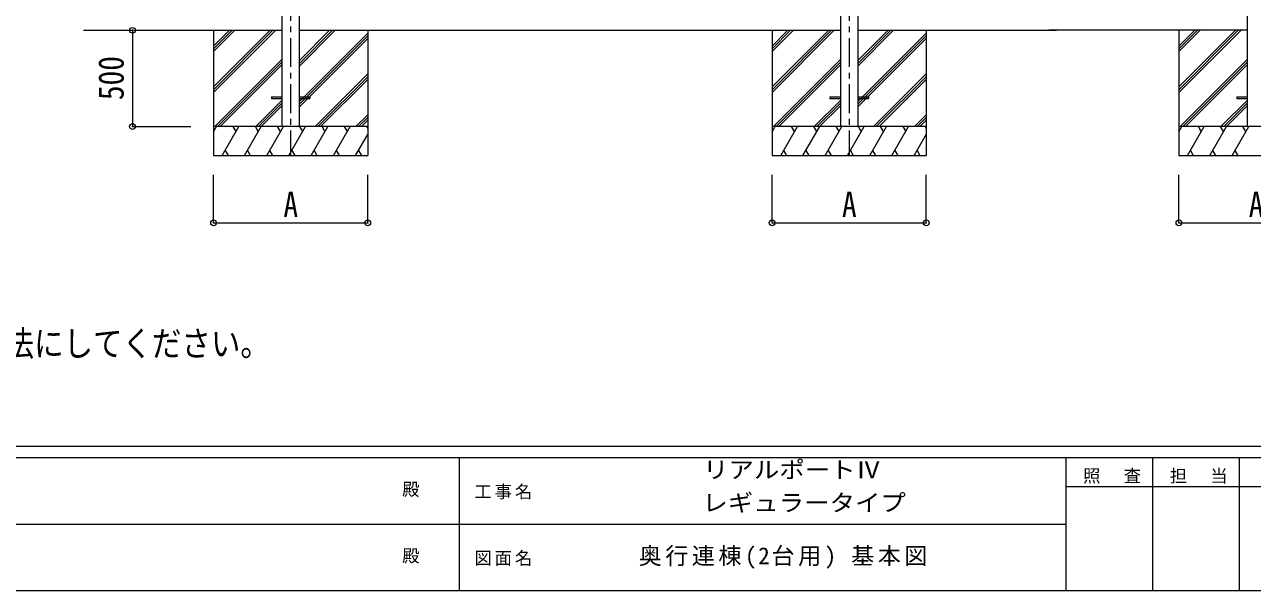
# Model space of a CAD drawing. Units: millimetres, scale not verified. Extents: x -8385 to 8479, y -5853 to 5787.
# Drawn here: x -2659 to 3717, y -5853 to -2913 of the extents above; entities that cross this region are included whole.
import ezdxf
from ezdxf.enums import TextEntityAlignment as Align

# ---------------------------------------------------------------- set-up
doc = ezdxf.new("R2010")
doc.units = ezdxf.units.MM
doc.header["$LTSCALE"] = 30
doc.header["$PDMODE"] = 32
doc.header["$PDSIZE"] = 30
doc.linetypes.add('CHAIN1', pattern=[8, 5, -1, 1, -1])
for name, color, linetype, lineweight in [('0-0_0', 7, 'Continuous', 9), ('0-1_本体', 4, 'Continuous', 9), ('0-3_ELV2', 4, 'Continuous', 9), ('0-6_OTH_LINE', 7, 'Continuous', 9), ('0-8_PARTS2', 5, 'Continuous', 9), ('0-A_寸法', 7, 'Continuous', 9), ('F-0_240', 7, 'Continuous', 9)]:
    doc.layers.add(name, color=color, linetype=linetype, lineweight=lineweight)
doc.styles.add('ＭＳ ゴシック', font='')
doc.styles.get('ＭＳ ゴシック').set_extended_font_data('MS Gothic')

msp = doc.modelspace()

# ---------------------------------------------------------------- linework, layer by layer
at = {"layer": '0-0_0'}
for p, q in [((-2352.93, -2943.49), (-1322.13, -2943.49)), ((-1676.93, -3237.66), (-1382.75, -2943.49)), ((-1676.93, -3251.81), (-1368.61, -2943.49)), ((-1676.93, -3265.95), (-1354.47, -2943.49)), ((-1676.93, -3053.82), (-1566.6, -2943.49)), ((-1676.93, -3039.68), (-1580.74, -2943.49)), ((-1676.93, -3025.53), (-1594.88, -2943.49)), ((-1231.73, -2943.49), (1577.87, -2943.49)), ((-1231.73, -3129.12), (-1046.1, -2943.49)), ((-1231.73, -3114.98), (-1060.24, -2943.49)), ((-1231.73, -3100.83), (-1074.38, -2943.49)), ((-1231.73, -3312.96), (-876.93, -2958.17)), ((-1231.73, -3327.11), (-876.93, -2972.31)), ((-1229.47, -3338.99), (-876.93, -2986.45)), ((-876.93, -2943.49), (-876.93, -3593.49)), ((1223.07, -3237.66), (1517.25, -2943.49)), ((1223.07, -3251.81), (1531.39, -2943.49)), ((1223.07, -3265.95), (1545.53, -2943.49)), ((1223.07, -3053.82), (1333.4, -2943.49)), ((1223.07, -3039.68), (1319.26, -2943.49)), ((1223.07, -3025.53), (1305.12, -2943.49)), ((1668.27, -2943.49), (2699.07, -2943.49)), ((1668.27, -3129.12), (1853.9, -2943.49)), ((1668.27, -3114.98), (1839.76, -2943.49)), ((1668.27, -3100.83), (1825.62, -2943.49)), ((1668.27, -3312.96), (2023.07, -2958.17)), ((1668.27, -3327.11), (2023.07, -2972.31)), ((1670.53, -3338.99), (2023.07, -2986.45)), ((2023.07, -2943.49), (2023.07, -3593.49)), ((3689.87, -2943.49), (2659.07, -2943.49)), ((3335.07, -3237.66), (3629.25, -2943.49)), ((3335.07, -3251.81), (3643.39, -2943.49)), ((3335.07, -3265.95), (3657.53, -2943.49)), ((3335.07, -3053.82), (3445.4, -2943.49)), ((3335.07, -3039.68), (3431.26, -2943.49)), ((3335.07, -3025.53), (3417.12, -2943.49)), ((-1670.62, -3443.49), (-1322.13, -3095)), ((-1656.48, -3443.49), (-1322.13, -3109.14)), ((-1642.34, -3443.49), (-1322.13, -3123.28)), ((1229.38, -3443.49), (1577.87, -3095)), ((1243.52, -3443.49), (1577.87, -3109.14)), ((1257.66, -3443.49), (1577.87, -3123.28)), ((3341.38, -3443.49), (3689.87, -3095)), ((3355.52, -3443.49), (3689.87, -3109.14)), ((3369.66, -3443.49), (3689.87, -3123.28)), ((-1150.12, -3443.49), (-876.93, -3170.3)), ((-1135.98, -3443.49), (-876.93, -3184.44)), ((1749.88, -3443.49), (2023.07, -3170.3)), ((1764.02, -3443.49), (2023.07, -3184.44)), ((-1121.84, -3443.49), (-876.93, -3198.58)), ((1778.16, -3443.49), (2023.07, -3198.58)), ((-1458.49, -3443.49), (-1322.13, -3307.13)), ((1441.51, -3443.49), (1577.87, -3307.13)), ((3553.51, -3443.49), (3689.87, -3307.13)), ((-1444.35, -3443.49), (-1322.13, -3321.27)), ((-1430.2, -3443.49), (-1322.13, -3335.41)), ((1455.65, -3443.49), (1577.87, -3321.27)), ((1469.8, -3443.49), (1577.87, -3335.41)), ((3567.65, -3443.49), (3689.87, -3321.27)), ((3581.8, -3443.49), (3689.87, -3335.41)), ((-937.99, -3443.49), (-876.93, -3382.43)), ((-923.85, -3443.49), (-876.93, -3396.57)), ((-909.7, -3443.49), (-876.93, -3410.71)), ((1962.01, -3443.49), (2023.07, -3382.43)), ((1976.15, -3443.49), (2023.07, -3396.57)), ((1990.3, -3443.49), (2023.07, -3410.71)), ((-876.93, -3443.49), (-1676.93, -3443.49)), ((-1676.93, -3470.99), (-1661.05, -3443.49)), ((-1632.18, -3593.49), (-1545.58, -3443.49)), ((-1560.58, -3469.47), (-1575.58, -3443.49)), ((-1516.71, -3593.49), (-1430.11, -3443.49)), ((-1445.11, -3469.47), (-1460.11, -3443.49)), ((-1401.24, -3593.49), (-1314.64, -3443.49)), ((-1329.64, -3469.47), (-1344.64, -3443.49)), ((-1285.77, -3593.49), (-1199.17, -3443.49)), ((-1214.17, -3469.47), (-1229.17, -3443.49)), ((-1170.3, -3593.49), (-1083.7, -3443.49)), ((-1098.7, -3469.47), (-1113.7, -3443.49)), ((-1054.83, -3593.49), (-968.23, -3443.49)), ((-998.23, -3443.49), (-983.23, -3469.47)), ((-939.36, -3593.49), (-876.93, -3485.35)), ((-882.76, -3443.49), (-876.93, -3453.59)), ((2023.07, -3443.49), (1223.07, -3443.49)), ((1223.07, -3470.99), (1238.95, -3443.49)), ((1267.82, -3593.49), (1354.42, -3443.49)), ((1339.42, -3469.47), (1324.42, -3443.49)), ((1383.29, -3593.49), (1469.89, -3443.49)), ((1454.89, -3469.47), (1439.89, -3443.49)), ((1498.76, -3593.49), (1585.36, -3443.49)), ((1570.36, -3469.47), (1555.36, -3443.49)), ((1614.23, -3593.49), (1700.83, -3443.49)), ((1685.83, -3469.47), (1670.83, -3443.49)), ((1729.7, -3593.49), (1816.3, -3443.49)), ((1801.3, -3469.47), (1786.3, -3443.49)), ((1845.17, -3593.49), (1931.77, -3443.49)), ((1901.77, -3443.49), (1916.77, -3469.47)), ((1960.64, -3593.49), (2023.07, -3485.35)), ((2017.24, -3443.49), (2023.07, -3453.59)), ((4135.07, -3443.49), (3335.07, -3443.49)), ((3335.07, -3470.99), (3350.95, -3443.49)), ((3379.82, -3593.49), (3466.42, -3443.49)), ((3451.42, -3469.47), (3436.42, -3443.49)), ((3495.29, -3593.49), (3581.89, -3443.49)), ((3566.89, -3469.47), (3551.89, -3443.49)), ((3610.76, -3593.49), (3697.36, -3443.49)), ((3682.36, -3469.47), (3667.36, -3443.49)), ((-1617.18, -3567.51), (-1602.19, -3593.49)), ((-1501.71, -3567.51), (-1486.72, -3593.49)), ((-1386.24, -3567.51), (-1371.24, -3593.49)), ((-1270.77, -3567.51), (-1255.77, -3593.49)), ((-1155.3, -3567.51), (-1140.3, -3593.49)), ((-1039.83, -3567.51), (-1024.83, -3593.49)), ((-924.36, -3567.51), (-909.37, -3593.49)), ((1282.82, -3567.51), (1297.81, -3593.49)), ((1398.29, -3567.51), (1413.28, -3593.49)), ((1513.76, -3567.51), (1528.76, -3593.49)), ((1629.23, -3567.51), (1644.23, -3593.49)), ((1744.7, -3567.51), (1759.7, -3593.49)), ((1860.17, -3567.51), (1875.17, -3593.49)), ((1975.64, -3567.51), (1990.63, -3593.49)), ((3394.82, -3567.51), (3409.81, -3593.49)), ((3510.29, -3567.51), (3525.28, -3593.49)), ((3625.76, -3567.51), (3640.76, -3593.49))]:
    msp.add_line(p, q, dxfattribs=at)
for points in [[(-1676.93, -2943.49), (-1676.93, -3593.49), (-876.93, -3593.49)], [(1223.07, -2943.49), (1223.07, -3593.49), (2023.07, -3593.49)], [(3335.07, -2943.49), (3335.07, -3593.49), (4135.07, -3593.49)]]:
    msp.add_lwpolyline(points, dxfattribs=at)
at = {"layer": '0-1_本体'}
for p, q in [((-1321.93, -313.49), (-1321.93, -3443.49)), ((-1231.93, -313.49), (-1231.93, -3443.49)), ((1578.07, -313.49), (1578.07, -3443.49)), ((1668.07, -313.49), (1668.07, -3443.49)), ((3690.07, -313.49), (3690.07, -3443.49))]:
    msp.add_line(p, q, dxfattribs=at)
at = {"layer": '0-1_本体', "color": 6}
for p, q in [((-2097.9, -2943.49), (-1795.04, -2943.49)), ((-2097.9, -2943.49), (-2097.9, -3443.49)), ((-2097.9, -3443.49), (-1795.04, -3443.49))]:
    msp.add_line(p, q, dxfattribs=at)
for p in [(-2097.9, -2943.49), (-2097.9, -3443.49)]:
    msp.add_point(p, dxfattribs=at)
at = {"layer": '0-3_ELV2'}
for p, q in [((-1376.93, -3288.99), (-1376.93, -3297.99)), ((-1376.93, -3288.99), (-1322.13, -3288.99)), ((-1376.93, -3297.99), (-1322.13, -3297.99)), ((-1231.73, -3288.99), (-1176.93, -3288.99)), ((-1231.73, -3297.99), (-1176.93, -3297.99)), ((-1176.93, -3288.99), (-1176.93, -3297.99)), ((1523.07, -3288.99), (1523.07, -3297.99)), ((1523.07, -3288.99), (1577.87, -3288.99)), ((1523.07, -3297.99), (1577.87, -3297.99)), ((1668.27, -3288.99), (1723.07, -3288.99)), ((1668.27, -3297.99), (1723.07, -3297.99)), ((1723.07, -3288.99), (1723.07, -3297.99)), ((3635.07, -3288.99), (3635.07, -3297.99)), ((3635.07, -3288.99), (3689.87, -3288.99)), ((3635.07, -3297.99), (3689.87, -3297.99))]:
    msp.add_line(p, q, dxfattribs=at)
at = {"layer": '0-6_OTH_LINE', "color": 6}
for p, q in [((-1676.93, -3943.49), (-1676.93, -3693.51)), ((-876.93, -3943.49), (-876.93, -3693.51)), ((1223.07, -3943.49), (1223.07, -3693.51)), ((2023.07, -3943.49), (2023.07, -3693.51)), ((3335.07, -3943.49), (3335.07, -3693.51)), ((-1676.93, -3943.49), (-876.93, -3943.49)), ((1223.07, -3943.49), (2023.07, -3943.49)), ((3335.07, -3943.49), (4135.07, -3943.49))]:
    msp.add_line(p, q, dxfattribs=at)
for p in [(-1676.93, -3943.49), (-876.93, -3943.49), (1223.07, -3943.49), (2023.07, -3943.49), (3335.07, -3943.49)]:
    msp.add_point(p, dxfattribs=at)
at = {"layer": '0-8_PARTS2', "linetype": 'CHAIN1'}
for p, q in [((-1276.93, -343.49), (-1276.93, -3593.49)), ((1623.07, -343.49), (1623.07, -3593.49))]:
    msp.add_line(p, q, dxfattribs=at)
at = {"layer": 'F-0_240', "color": 5}
for p, q in [((-8385.45, -5102.66), (8054.55, -5102.66)), ((-8385.45, -5162.66), (5387.79, -5162.66)), ((-402.21, -5162.66), (-402.21, -5852.66)), ((2747.79, -5162.66), (2747.79, -5852.66)), ((3197.79, -5162.66), (3197.79, -5852.66)), ((3647.79, -5162.66), (3647.79, -5852.66)), ((2747.79, -5312.66), (4547.79, -5312.66)), ((-3402.21, -5507.66), (2747.79, -5507.66)), ((-8385.45, -5852.66), (8054.55, -5852.66))]:
    msp.add_line(p, q, dxfattribs=at)

# ---------------------------------------------------------------- texts
at = {"layer": '0-1_本体', "color": 7, "style": 'ＭＳ ゴシック', "width": 0.85}
msp.add_text('500', height=132, rotation=90, dxfattribs=at).set_placement((-2103.9, -3305.99), align=Align.BOTTOM_LEFT)
at = {"layer": '0-6_OTH_LINE', "style": 'ＭＳ ゴシック', "width": 0.85}
for p in [(-1314.43, -3953.49), (1585.57, -3953.49), (3697.57, -3953.49)]:
    msp.add_text('A', height=132, dxfattribs=at).set_placement(p, align=Align.BOTTOM_LEFT)
at = {"layer": '0-A_寸法', "style": 'ＭＳ ゴシック'}
for s, height, width, p in [('・ロング柱:2500（超ロング柱:2800)の場合、H2,H3に300(600）足した寸法にしてください。', 132, 0.85, (-7731.55, -4675.58)), ('レギュラータイプ', 87.98, 1.1, (861.1, -5467.52))]:
    msp.add_text(s, height=height, dxfattribs=dict(at, width=width)).set_placement(p, align=Align.BOTTOM_LEFT)
at = {"layer": 'F-0_240', "style": 'ＭＳ ゴシック', "width": 1.1}
msp.add_text('リアルポートⅣ\u3000', height=87.98, dxfattribs=at).set_placement((864.46, -5295.89), align=Align.BOTTOM_LEFT)
at = {"layer": 'F-0_240', "style": 'ＭＳ ゴシック'}
for p in [(-697.92, -5380.16), (-697.92, -5725.16)]:
    msp.add_text('殿', height=65.98, dxfattribs=at).set_placement(p, align=Align.BOTTOM_LEFT)
at = {"layer": 'F-0_240', "attachment_point": 7, "style": 'ＭＳ ゴシック'}
for s, insert, char_height in [('\\T1.17;照\u3000査', (2837.79, -5297.66), 65.98), ('\\T1.17;担\u3000当', (3287.79, -5297.66), 65.98), ('\\T1.17;工事名', (-323.11, -5380.16), 65.98), ('\\T1.17;図面名', (-323.11, -5725.16), 65.98), ('\\T1.15;奥行連棟(2台用)\\~基本図', (529.92, -5740.1), 87.98)]:
    msp.add_mtext(s, dxfattribs=dict(at, insert=insert, char_height=char_height))

doc.saveas('drawing.dxf')
